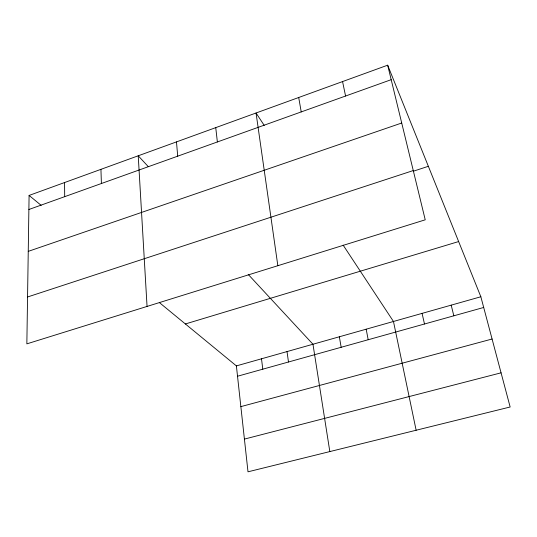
<?xml version="1.0" encoding="UTF-8"?>
<svg xmlns="http://www.w3.org/2000/svg" width="537" height="537" viewBox="0 0 537 537"><rect width="100%" height="100%" fill="white"/><g stroke="black" fill="none" stroke-linecap="round" stroke-linejoin="round"><path stroke-width="0.81" d="M29.092 195.434L26.85 343.861L425.23 219.814L387.674 65.185L29.092 195.434L41.161 205.356M28.884 209.497L391.198 79.677M28.246 251.37L401.723 123.007M27.562 296.981L413.268 170.558M413.43 171.189L428.358 166.295M185.393 323.959L458.638 241.556M236.394 365.898L480.85 296.76L510.15 406.992L248 471.815L236.394 365.898L159.435 302.62M237.529 376.236L483.696 307.466M240.858 406.63L492.087 339.015M244.416 439.098L501.068 372.826M148.232 166.584L138.231 155.79L147.051 306.432M248.255 274.461L312.964 344.244L329.825 451.583M264.224 125.403L256.048 112.998L277.844 265.708M343.156 245.154L393.467 321.475L416.135 430.238M387.674 65.185L480.85 296.76M451.201 305.144L453.825 315.81M422.075 313.38L424.492 324.006M342.566 81.57L345.573 96.022M366.174 329.194L368.187 339.733M298.706 97.506L301.223 111.918M339.344 336.78L341.17 347.285M287.02 351.581L288.483 361.998M261.499 358.797L262.794 369.181M215.746 127.638L217.371 141.963M176.485 141.896L177.707 156.173M100.936 169.336L101.399 183.513M64.568 182.546L64.688 196.67"/></g></svg>
